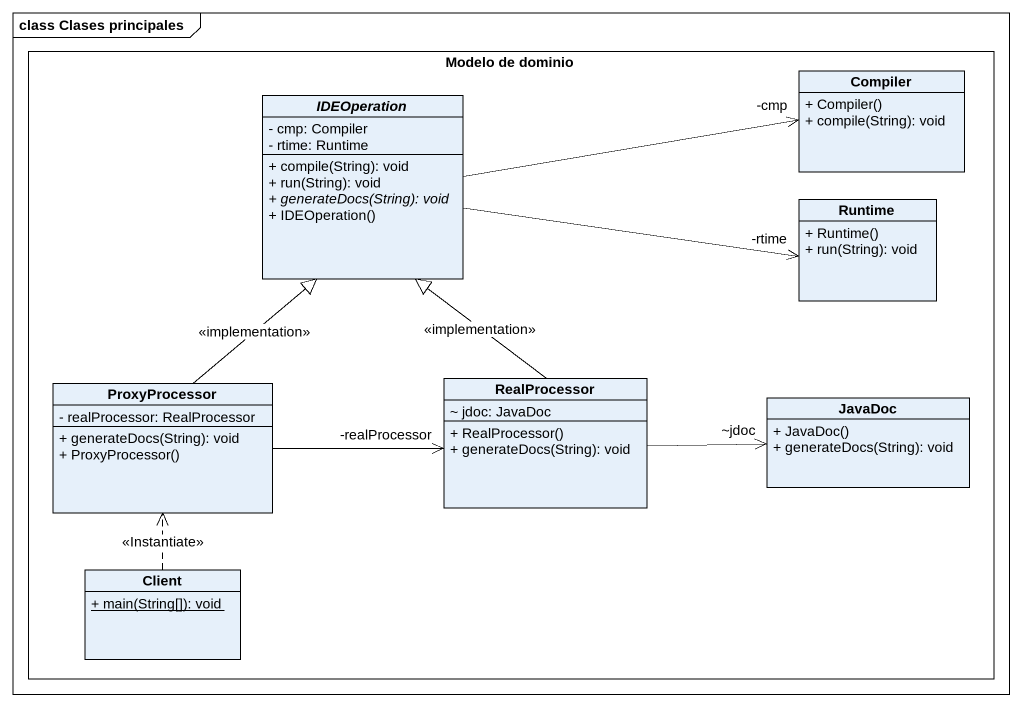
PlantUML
@startuml
mainframe class Clases principales
hide circle
hide empty members
skinparam classAttributeIconSize 0
rectangle "Modelo de dominio" as Modelo_de_dominio {
  abstract class IDEOperation {
    - cmp: Compiler
    - rtime: Runtime
    + compile(String): void
    + run(String): void
    {abstract} + generateDocs(String): void
    + IDEOperation()
  }
  class Compiler {
    + Compiler()
    + compile(String): void
  }
  class Runtime {
    + Runtime()
    + run(String): void
  }
  class ProxyProcessor {
    - realProcessor: RealProcessor
    + generateDocs(String): void
    + ProxyProcessor()
  }
  class RealProcessor {
    ~ jdoc: JavaDoc
    + RealProcessor()
    + generateDocs(String): void
  }
  class JavaDoc {
    + JavaDoc()
    + generateDocs(String): void
  }
  class Client {
    {static} + main(String[]): void
  }
}
IDEOperation -right-> "-cmp" Compiler
IDEOperation -right-> "-rtime" Runtime
ProxyProcessor -up-|> IDEOperation : <<implementation>>
ProxyProcessor -right-> "-realProcessor" RealProcessor
RealProcessor -up-|> IDEOperation : <<implementation>>
RealProcessor -right-> "~jdoc" JavaDoc
Client .up.> ProxyProcessor : <<Instantiate>>
@enduml
